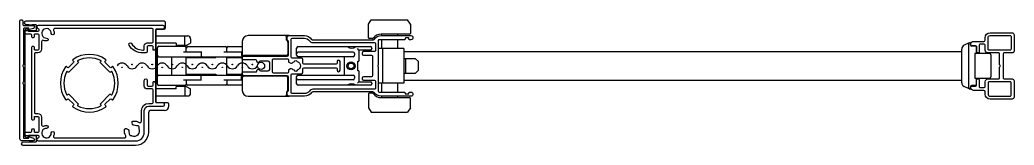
# Model space of a CAD drawing. Header units: inches. Extents: x 1985 to 11287, y 379 to 4336.
# Drawn here: x 7596.23 to 7609.75, y 3448.13 to 3449.85 of the extents above; entities that cross this region are included whole.
import ezdxf

# ---------------------------------------------------------------- set-up
doc = ezdxf.new("R2010")
doc.units = ezdxf.units.IN
doc.header["$MEASUREMENT"] = 0
doc.layers.get('0').update_dxf_attribs({"linetype": 'CONTINUOUS'})
doc.layers.add('screen 99', color=4, linetype='CONTINUOUS')

# ---------------------------------------------------------------- blocks, each defined once
blk = doc.blocks.new('_Screen01')
for centre in [(5.2, 0.5), (1.73, -0.5)]:
    blk.add_circle(centre, 0.1)
for centre, start, end in [((1.73, -1), 30, 150), ((5.2, 1), 210, 330)]:
    blk.add_arc(centre, 2, start, end)

msp = doc.modelspace()

# ---------------------------------------------------------------- linework, layer by layer
at = {"layer": 'screen 99'}
for p, q in [((7598.186968, 3449.826319), (7596.305082, 3449.826319)), ((7598.206653, 3449.739705), (7598.206653, 3449.806634)), ((7600.96741, 3449.786949), (7601.00678, 3449.846004)), ((7601.00678, 3449.846004), (7601.498905, 3449.846004)), ((7601.538275, 3449.786949), (7601.498905, 3449.846004)), ((7596.293271, 3449.676713), (7596.293271, 3448.283015)), ((7596.303366, 3449.787024), (7596.394223, 3449.779075)), ((7596.446814, 3449.696398), (7596.312956, 3449.696398)), ((7596.446814, 3449.779075), (7596.394223, 3449.779075)), ((7596.446814, 3449.779075), (7596.446814, 3449.696398)), ((7598.076732, 3449.72002), (7598.076732, 3448.712148)), ((7598.186968, 3449.72002), (7598.076732, 3449.72002)), ((7598.076732, 3448.723959), (7598.076732, 3449.708209)), ((7600.96741, 3449.60191), (7600.96741, 3449.786949)), ((7601.538275, 3449.786949), (7601.538275, 3449.660965)), ((7598.076732, 3449.625532), (7598.509802, 3449.625532)), ((7598.352322, 3449.527107), (7598.076732, 3449.527107)), ((7598.352322, 3449.527107), (7598.352322, 3449.495611)), ((7598.470432, 3449.495611), (7598.470432, 3449.625532)), ((7598.490117, 3449.495611), (7598.549172, 3449.527107)), ((7598.549172, 3449.586162), (7598.549172, 3449.527107)), ((7599.250878, 3449.550729), (7599.250878, 3448.881439)), ((7599.888672, 3449.629469), (7599.329618, 3449.629469)), ((7599.853239, 3449.569265), (7599.853239, 3449.609784)), ((7599.872924, 3449.542855), (7599.872924, 3449.377501)), ((7601.021548, 3449.590099), (7600.979221, 3449.590099)), ((7601.526464, 3449.649154), (7601.140638, 3449.649154)), ((7601.144575, 3449.649154), (7601.144575, 3449.629469)), ((7601.144575, 3449.574351), (7601.144575, 3449.452304)), ((7601.36111, 3449.649154), (7601.36111, 3449.629469)), ((7601.36111, 3449.574351), (7601.36111, 3449.452304)), ((7609.139947, 3449.529937), (7609.072737, 3449.498597)), ((7598.060375, 3449.432619), (7598.037362, 3449.432619)), ((7598.096417, 3448.968053), (7598.096417, 3449.464115)), ((7598.116102, 3449.4838), (7598.470432, 3449.4838)), ((7598.490117, 3449.495611), (7598.352322, 3449.495611)), ((7598.403503, 3449.4838), (7598.403503, 3449.495611)), ((7598.690904, 3449.40506), (7598.450747, 3449.40506)), ((7598.462558, 3449.495611), (7598.462558, 3449.4838)), ((7598.490117, 3449.40506), (7598.490117, 3449.464115)), ((7598.509802, 3449.479863), (7599.021612, 3449.479863)), ((7598.690904, 3449.412934), (7598.690904, 3449.361753)), ((7599.242084, 3449.40506), (7599.001927, 3449.40506)), ((7599.041297, 3449.40506), (7599.041297, 3449.460178)), ((7599.060982, 3449.479863), (7599.250878, 3449.479863)), ((7599.242084, 3449.412934), (7599.242084, 3449.361753)), ((7599.991034, 3449.361753), (7599.991034, 3449.460178)), ((7600.010719, 3449.479863), (7600.994969, 3449.479863)), ((7600.758749, 3449.40506), (7600.010719, 3449.40506)), ((7600.837489, 3449.432619), (7600.817523, 3449.452304)), ((7600.994969, 3449.432619), (7600.837489, 3449.432619)), ((7600.837489, 3449.432619), (7600.837489, 3449.283013)), ((7601.014654, 3449.460178), (7601.014654, 3449.452304)), ((7601.447724, 3449.452304), (7601.101268, 3449.452304)), ((7601.160323, 3449.452304), (7601.160323, 3448.979864)), ((7601.447724, 3449.452304), (7601.447724, 3448.979864)), ((7609.03864, 3448.987093), (7609.03864, 3449.445075)), ((7609.137065, 3448.920809), (7609.137065, 3449.511359)), ((7609.15675, 3449.503485), (7609.15675, 3449.519233)), ((7609.239427, 3449.4838), (7609.176435, 3449.4838)), ((7609.239427, 3449.4838), (7609.239427, 3449.385375)), ((7598.116102, 3449.342068), (7599.250878, 3449.342068)), ((7598.293267, 3449.0901), (7598.293267, 3449.342068)), ((7598.490117, 3449.0901), (7598.490117, 3449.342068)), ((7598.490117, 3449.330257), (7598.891691, 3449.330257)), ((7598.891691, 3449.342068), (7598.891691, 3449.330257)), ((7599.041297, 3449.0901), (7599.041297, 3449.342068)), ((7599.041297, 3449.330257), (7599.250878, 3449.330257)), ((7599.853239, 3449.357816), (7599.270563, 3449.357816)), ((7600.758749, 3449.342068), (7600.010719, 3449.342068)), ((7600.640639, 3449.0901), (7600.640639, 3449.342068)), ((7600.778434, 3449.385375), (7600.778434, 3449.361753)), ((7600.821741, 3449.283013), (7600.837489, 3449.283013)), ((7600.821741, 3449.149155), (7600.821741, 3449.283013)), ((7601.471346, 3449.314509), (7601.471346, 3449.117659)), ((7601.648511, 3449.275139), (7601.609141, 3449.314509)), ((7609.215805, 3449.385375), (7609.215805, 3449.046793)), ((7609.416592, 3449.385375), (7609.215805, 3449.385375)), ((7609.436277, 3449.36569), (7609.436277, 3449.066478)), ((7600.837489, 3449.149155), (7600.821741, 3449.149155)), ((7600.837489, 3449.149155), (7600.837489, 3448.999549)), ((7601.648511, 3449.157029), (7601.609141, 3449.117659)), ((7598.060375, 3448.999549), (7598.037362, 3448.999549)), ((7598.116102, 3449.0901), (7599.250878, 3449.0901)), ((7598.450747, 3449.027108), (7598.690904, 3449.027108)), ((7598.490117, 3449.101911), (7598.891691, 3449.101911)), ((7598.490117, 3449.027108), (7598.490117, 3448.968053)), ((7598.690904, 3449.019234), (7598.690904, 3449.070415)), ((7598.891691, 3449.101911), (7598.891691, 3449.0901)), ((7599.001927, 3449.027108), (7599.242084, 3449.027108)), ((7599.041297, 3449.101911), (7599.250878, 3449.101911)), ((7599.041297, 3449.027108), (7599.041297, 3448.97199)), ((7599.242084, 3449.019234), (7599.242084, 3449.070415)), ((7599.853239, 3449.074352), (7599.270563, 3449.074352)), ((7599.872924, 3448.889313), (7599.872924, 3449.054667)), ((7599.991034, 3448.97199), (7599.991034, 3449.070415)), ((7600.010719, 3449.0901), (7600.758749, 3449.0901)), ((7600.758749, 3449.027108), (7600.010719, 3449.027108)), ((7600.778434, 3449.070415), (7600.778434, 3449.046793)), ((7600.837489, 3448.999549), (7600.817523, 3448.979864)), ((7600.837489, 3448.999549), (7600.994969, 3448.999549)), ((7609.215805, 3449.046793), (7609.416592, 3449.046793)), ((7609.239427, 3448.948368), (7609.239427, 3449.046793)), ((7598.352322, 3448.905061), (7598.076732, 3448.905061)), ((7598.470432, 3448.948368), (7598.116102, 3448.948368)), ((7598.490117, 3448.936557), (7598.352322, 3448.936557)), ((7598.352322, 3448.905061), (7598.352322, 3448.936557)), ((7598.403503, 3448.936557), (7598.403503, 3448.948368)), ((7598.462558, 3448.948368), (7598.462558, 3448.936557)), ((7598.470432, 3448.936557), (7598.470432, 3448.806636)), ((7598.490117, 3448.936557), (7598.549172, 3448.905061)), ((7599.021612, 3448.952305), (7598.509802, 3448.952305)), ((7598.549172, 3448.846006), (7598.549172, 3448.905061)), ((7599.250878, 3448.952305), (7599.060982, 3448.952305)), ((7599.853239, 3448.862903), (7599.853239, 3448.822384)), ((7600.994969, 3448.952305), (7600.010719, 3448.952305)), ((7601.014654, 3448.979864), (7601.014654, 3448.97199)), ((7601.447724, 3448.979864), (7601.101268, 3448.979864)), ((7601.144575, 3448.979864), (7601.144575, 3448.857817)), ((7601.36111, 3448.979864), (7601.36111, 3448.857817)), ((7609.139947, 3448.90223), (7609.072737, 3448.933571)), ((7609.15675, 3448.928683), (7609.15675, 3448.912935)), ((7609.239427, 3448.948368), (7609.176435, 3448.948368)), ((7598.076732, 3448.806636), (7598.509802, 3448.806636)), ((7599.329618, 3448.802699), (7599.888672, 3448.802699)), ((7600.96741, 3448.830258), (7600.96741, 3448.645219)), ((7601.021548, 3448.842069), (7600.979221, 3448.842069)), ((7601.140638, 3448.783014), (7601.526464, 3448.783014)), ((7601.144575, 3448.802699), (7601.144575, 3448.783014)), ((7601.36111, 3448.802699), (7601.36111, 3448.783014)), ((7601.538275, 3448.645219), (7601.538275, 3448.771203)), ((7597.978307, 3448.310574), (7597.978307, 3448.586164)), ((7598.194842, 3448.605849), (7597.997992, 3448.605849)), ((7598.234212, 3448.712148), (7598.076732, 3448.712148)), ((7598.253897, 3448.664904), (7598.253897, 3448.692463)), ((7600.96741, 3448.645219), (7601.00678, 3448.586164)), ((7601.00678, 3448.586164), (7601.498905, 3448.586164)), ((7601.538275, 3448.645219), (7601.498905, 3448.586164)), ((7596.263996, 3448.172704), (7596.354853, 3448.180653)), ((7596.446814, 3448.26333), (7596.312956, 3448.26333)), ((7596.354853, 3448.180653), (7596.446814, 3448.180653)), ((7596.446814, 3448.26333), (7596.446814, 3448.180653)), ((7596.265712, 3448.133409), (7597.801142, 3448.133409))]:
    msp.add_line(p, q, dxfattribs=at)
for points in [[(7596.253901, 3448.192464, -0.414213562), (7596.226342, 3448.220023), (7596.226342, 3449.834193, -0.414213562), (7596.238153, 3449.846004), (7596.253901, 3449.846004, -0.414213562), (7596.265712, 3449.834193), (7596.265712, 3449.779075, 0.414213562), (7596.277523, 3449.767264), (7596.403507, 3449.767264, -0.855700792), (7596.40952, 3449.728835), (7596.358668, 3449.712522, -0.50834698), (7596.348389, 3449.72002), (7596.348389, 3449.723957, 0.414213562), (7596.340515, 3449.731831), (7596.285397, 3449.731831, 0.414213562), (7596.273586, 3449.72002), (7596.273586, 3449.233942, -0.131652498), (7596.272531, 3449.230005), (7596.266767, 3449.220021, 0.267949192), (7596.266767, 3449.212147), (7596.272531, 3449.202163, -0.131652498), (7596.273586, 3449.198226), (7596.273586, 3448.997722, -0.131652498), (7596.272531, 3448.993785), (7596.266767, 3448.983801, 0.267949192), (7596.266767, 3448.975927), (7596.272531, 3448.965943, -0.131652498), (7596.273586, 3448.962006), (7596.273586, 3448.239708, 0.414213562), (7596.285397, 3448.227897), (7596.340515, 3448.227897, 0.414213562), (7596.348389, 3448.235771), (7596.348389, 3448.239708, -0.50834698), (7596.358668, 3448.247205), (7596.40952, 3448.230893, -0.855700792), (7596.403507, 3448.192464)], [(7599.605208, 3449.149155, 0.414213562), (7599.624893, 3449.16884), (7599.624893, 3449.263328, 0.414213562), (7599.605208, 3449.283013), (7599.497332, 3449.283013, 0.323907171), (7599.486112, 3449.274893, -0.852497554), (7599.447728, 3449.281044), (7599.447728, 3449.28695, 0.414213562), (7599.435917, 3449.298761), (7599.262689, 3449.298761, -0.414213562), (7599.250878, 3449.310572), (7599.250878, 3449.322383, -0.414213562), (7599.278437, 3449.349942), (7599.861113, 3449.349942, 0.414213562), (7599.880798, 3449.369627), (7599.880798, 3449.551059, 0.365977382), (7599.870956, 3449.562705, -0.365977382), (7599.861113, 3449.574351), (7599.861113, 3449.60191, -0.414213562), (7599.888672, 3449.629469), (7600.097333, 3449.629469, -0.245392684), (7600.19426, 3449.57885, 0.245392684), (7600.210415, 3449.570414), (7601.027556, 3449.570414, 0.245392684), (7601.043711, 3449.57885, -0.245392684), (7601.140638, 3449.629469), (7601.546149, 3449.629469, -1), (7601.546149, 3449.574351), (7601.526464, 3449.574351, -0.414213562), (7601.51859, 3449.582225), (7601.51859, 3449.590099, 0.414213562), (7601.510716, 3449.597973), (7601.475283, 3449.597973, 0.414213562), (7601.467409, 3449.590099), (7601.467409, 3449.582225, -0.414213562), (7601.459535, 3449.574351), (7601.113079, 3449.574351, 0.414213562), (7601.101268, 3449.56254), (7601.101268, 3449.233942, -0.131652498), (7601.100213, 3449.230005), (7601.094449, 3449.220021, 0.267949192), (7601.094449, 3449.212147), (7601.100213, 3449.202163, -0.131652498), (7601.101268, 3449.198226), (7601.101268, 3448.869628, 0.414213562), (7601.113079, 3448.857817), (7601.459535, 3448.857817, -0.414213562), (7601.467409, 3448.849943), (7601.467409, 3448.842069, 0.414213562), (7601.475283, 3448.834195), (7601.510716, 3448.834195, 0.414213562), (7601.51859, 3448.842069), (7601.51859, 3448.849943, -0.414213562), (7601.526464, 3448.857817), (7601.546149, 3448.857817, -1), (7601.546149, 3448.802699), (7601.140638, 3448.802699, -0.245392684), (7601.043711, 3448.853317, 0.245392684), (7601.027556, 3448.861754), (7600.210415, 3448.861754, 0.245392684), (7600.19426, 3448.853317, -0.245392684), (7600.097333, 3448.802699), (7599.888672, 3448.802699, -0.414213562), (7599.861113, 3448.830258), (7599.861113, 3448.857817, -0.365977382), (7599.870956, 3448.869463, 0.365977382), (7599.880798, 3448.881108), (7599.880798, 3449.062541, 0.414213562), (7599.861113, 3449.082226), (7599.278437, 3449.082226, -0.414213562), (7599.250878, 3449.109785), (7599.250878, 3449.121596, -0.414213562), (7599.262689, 3449.133407), (7599.435917, 3449.133407, 0.414213562), (7599.447728, 3449.145218), (7599.447728, 3449.151123, -0.852497554), (7599.486112, 3449.157275, 0.323907171), (7599.497332, 3449.149155)], [(7599.916231, 3449.582225, -0.414213562), (7599.928042, 3449.594036), (7600.097333, 3449.594036, -0.245392684), (7600.165182, 3449.558603, 0.245392684), (7600.210415, 3449.534981), (7601.050087, 3449.534981, -0.414213562), (7601.061898, 3449.52317), (7601.061898, 3449.422776, -0.414213562), (7601.050087, 3449.410965), (7600.900481, 3449.410965, 0.414213562), (7600.880796, 3449.39128), (7600.880796, 3449.383406, 0.414213562), (7600.900481, 3449.363721), (7601.010717, 3449.363721, -0.414213562), (7601.022528, 3449.35191), (7601.022528, 3449.080257, -0.414213562), (7601.010717, 3449.068446), (7600.900481, 3449.068446, 0.414213562), (7600.880796, 3449.048761), (7600.880796, 3449.040887, 0.414213562), (7600.900481, 3449.021202), (7601.050087, 3449.021202, -0.414213562), (7601.061898, 3449.009391), (7601.061898, 3448.908998, -0.414213562), (7601.050087, 3448.897187), (7600.210415, 3448.897187, 0.245392684), (7600.165182, 3448.873565, -0.245392684), (7600.097333, 3448.838132), (7599.928042, 3448.838132, -0.414213562), (7599.916231, 3448.849943), (7599.916231, 3449.097974, -0.414213562), (7599.928042, 3449.109785), (7600.057963, 3449.109785, 0.414213562), (7600.077648, 3449.12947), (7600.077648, 3449.178682, -0.414213562), (7600.089459, 3449.190493), (7600.530403, 3449.190493, -0.414213562), (7600.542214, 3449.178682), (7600.542214, 3449.157029, 1), (7600.581584, 3449.157029), (7600.581584, 3449.275139, 1), (7600.542214, 3449.275139), (7600.542214, 3449.253485, -0.414213562), (7600.530403, 3449.241674), (7600.089459, 3449.241674, -0.414213562), (7600.077648, 3449.253485), (7600.077648, 3449.302698, 0.414213562), (7600.057963, 3449.322383), (7599.928042, 3449.322383, -0.414213562), (7599.916231, 3449.334194)], [(7609.424466, 3449.629469), (7609.700056, 3449.629469, -0.414213562), (7609.711867, 3449.617658), (7609.711867, 3449.44443, -0.414213562), (7609.700056, 3449.432619), (7609.408718, 3449.432619, -0.414213562), (7609.396907, 3449.44443), (7609.396907, 3449.60191, -0.414213562)], [(7596.949329, 3448.654651, 0.308651193), (7597.393115, 3448.654651, 0.470000501), (7597.39481, 3448.672759), (7597.386973, 3448.680597, -0.414213562), (7597.386973, 3448.6973), (7597.453786, 3448.764113, -0.414213562), (7597.470489, 3448.764113), (7597.478326, 3448.756276, 0.470000501), (7597.496434, 3448.757971, 0.308651193), (7597.496434, 3449.201757, 0.470000501), (7597.478326, 3449.203452), (7597.470489, 3449.195614, -0.414213562), (7597.453786, 3449.195614), (7597.386973, 3449.262427, -0.414213562), (7597.386973, 3449.279131), (7597.39481, 3449.286968, 0.470000501), (7597.393115, 3449.305076, 0.308651193), (7596.949329, 3449.305076, 0.470000501), (7596.947634, 3449.286968), (7596.955471, 3449.279131, -0.414213562), (7596.955471, 3449.262427), (7596.888658, 3449.195614, -0.414213562), (7596.871955, 3449.195614), (7596.864117, 3449.203452, 0.470000501), (7596.846009, 3449.201757, 0.308651193), (7596.846009, 3448.757971, 0.470000501), (7596.864117, 3448.756276), (7596.871955, 3448.764113, -0.414213562), (7596.888658, 3448.764113), (7596.955471, 3448.6973, -0.414213562), (7596.955471, 3448.680597), (7596.947634, 3448.672759, 0.470000501)], [(7597.326904, 3448.670356, 0.511162443), (7597.328933, 3448.682958), (7597.322943, 3448.688948, -0.414213562), (7597.322943, 3448.700084), (7597.451002, 3448.828142, -0.414213562), (7597.462137, 3448.828142), (7597.468127, 3448.822152, 0.511162443), (7597.480729, 3448.824182, 0.23733328), (7597.480729, 3449.135546, 0.511162443), (7597.468127, 3449.137575), (7597.462137, 3449.131585, -0.414213562), (7597.451002, 3449.131585), (7597.322943, 3449.259644, -0.414213562), (7597.322943, 3449.270779), (7597.328933, 3449.276769, 0.511162443), (7597.326904, 3449.289371, 0.23733328), (7597.01554, 3449.289371, 0.511162443), (7597.01351, 3449.276769), (7597.0195, 3449.270779, -0.414213562), (7597.0195, 3449.259644), (7596.891442, 3449.131585, -0.414213562), (7596.880306, 3449.131585), (7596.874316, 3449.137575, 0.511162443), (7596.861714, 3449.135546, 0.23733328), (7596.861714, 3448.824182, 0.511162443), (7596.874316, 3448.822152), (7596.880306, 3448.828142, -0.414213562), (7596.891442, 3448.828142), (7597.0195, 3448.700084, -0.414213562), (7597.0195, 3448.688948), (7597.01351, 3448.682958, 0.511162443), (7597.01554, 3448.670356, 0.23733328)], [(7599.960163, 3449.156044, -0.125502335), (7599.933738, 3449.172505, 0.345430296), (7599.909682, 3449.175934), (7599.886704, 3449.162668, 0.267949192), (7599.880798, 3449.152439), (7599.880798, 3449.12947, -0.414213562), (7599.868987, 3449.117659), (7599.676074, 3449.117659, -0.414213562), (7599.664263, 3449.12947), (7599.664263, 3449.302698, -0.414213562), (7599.676074, 3449.314509), (7599.868987, 3449.314509, -0.414213562), (7599.880798, 3449.302698), (7599.880798, 3449.279729, 0.267949192), (7599.886704, 3449.2695), (7599.910053, 3449.256019, 0.34688676), (7599.933512, 3449.259425, -0.126823654), (7599.960163, 3449.276123, -0.774596669), (7599.998283, 3449.276123, -0.731722677), (7599.998283, 3449.156044, -0.774596669)], [(7609.424466, 3448.802699), (7609.700056, 3448.802699, 0.414213562), (7609.711867, 3448.81451), (7609.711867, 3448.987738, 0.414213562), (7609.700056, 3448.999549), (7609.408718, 3448.999549, 0.414213562), (7609.396907, 3448.987738), (7609.396907, 3448.830258, 0.414213562)]]:
    msp.add_lwpolyline(points, format="xyb", close=True, dxfattribs=at)
for points in [[(7598.060375, 3449.432619), (7598.075677, 3449.459123, 0.131652498), (7598.076732, 3449.46306), (7598.076732, 3449.708209, -0.414213562), (7598.088543, 3449.72002), (7598.175157, 3449.72002, 0.414213562), (7598.194842, 3449.739705), (7598.194842, 3449.747579, 0.414213562), (7598.175157, 3449.767264), (7596.474373, 3449.767264, 0.939220534), (7596.471912, 3449.728048, -0.377964473), (7596.482247, 3449.71633), (7596.482247, 3449.700335, -0.414213562), (7596.470436, 3449.688524), (7596.348389, 3449.688524, -0.414213562), (7596.340515, 3449.696398), (7596.340515, 3449.712146, 0.414213562), (7596.332641, 3449.72002), (7596.324767, 3449.72002, 0.414213562), (7596.285397, 3449.68065), (7596.285397, 3449.664902, 0.414213562), (7596.297208, 3449.653091), (7596.372011, 3449.653091, -0.414213562), (7596.383822, 3449.64128), (7596.383822, 3449.617658, 0.414213562), (7596.395633, 3449.605847), (7596.411381, 3449.605847, 0.414213562), (7596.423192, 3449.617658), (7596.423192, 3449.64128, -0.414213562), (7596.435003, 3449.653091), (7596.470436, 3449.653091, -0.414213562), (7596.482247, 3449.64128), (7596.482247, 3449.44443, -0.414213562), (7596.470436, 3449.432619), (7596.435003, 3449.432619, -0.414213562), (7596.423192, 3449.44443), (7596.423192, 3449.468052, 0.414213562), (7596.411381, 3449.479863), (7596.395633, 3449.479863, 0.414213562), (7596.383822, 3449.468052), (7596.383822, 3448.491676, 0.414213562), (7596.395633, 3448.479865), (7596.411381, 3448.479865, 0.414213562), (7596.423192, 3448.491676), (7596.423192, 3448.515298, -0.414213562), (7596.435003, 3448.527109), (7596.470436, 3448.527109, -0.414213562), (7596.482247, 3448.515298), (7596.482247, 3448.318448, -0.414213562), (7596.470436, 3448.306637), (7596.435003, 3448.306637, -0.414213562), (7596.423192, 3448.318448), (7596.423192, 3448.34207, 0.414213562), (7596.411381, 3448.353881), (7596.395633, 3448.353881, 0.414213562), (7596.383822, 3448.34207), (7596.383822, 3448.318448, -0.414213562), (7596.372011, 3448.306637), (7596.297208, 3448.306637, 0.414213562), (7596.285397, 3448.294826), (7596.285397, 3448.279078, 0.414213562), (7596.324767, 3448.239708), (7596.332641, 3448.239708, 0.414213562), (7596.340515, 3448.247582), (7596.340515, 3448.26333, -0.414213562), (7596.348389, 3448.271204), (7596.470436, 3448.271204, -0.414213562), (7596.482247, 3448.259393), (7596.482247, 3448.243398, -0.377964473), (7596.471912, 3448.231679, 0.939220534), (7596.474373, 3448.192464), (7597.801142, 3448.192464, 0.414213562), (7597.919252, 3448.310574), (7597.919252, 3448.605849, -0.414213562), (7597.978307, 3448.664904), (7598.175157, 3448.664904, 0.414213562), (7598.194842, 3448.684589), (7598.194842, 3448.692463, 0.414213562), (7598.175157, 3448.712148), (7598.088543, 3448.712148, -0.414213562), (7598.076732, 3448.723959), (7598.076732, 3448.969108, 0.131652498), (7598.075677, 3448.973045), (7598.060375, 3448.999549)], [(7598.037362, 3449.432619), (7598.037362, 3449.479863, 0.414213562), (7598.025551, 3449.491674), (7597.970433, 3449.491674, 0.414213562), (7597.958622, 3449.479863), (7597.958622, 3449.412934, -0.414213562), (7597.938937, 3449.393249), (7597.899567, 3449.393249, -0.267949192), (7597.712042, 3449.501516, -1), (7597.746137, 3449.521201, 0.267949192), (7597.899567, 3449.432619), (7597.907441, 3449.432619, 0.414213562), (7597.919252, 3449.44443), (7597.919252, 3449.491674, -0.414213562), (7597.958622, 3449.531044), (7598.025551, 3449.531044, 0.414213562), (7598.037362, 3449.542855), (7598.037362, 3449.716083, 0.414213562), (7598.025551, 3449.727894), (7596.70321, 3449.727894, 0.533909272), (7596.685009, 3449.70071, -0.104861434), (7596.692838, 3449.658139, -1), (7596.653483, 3449.659205, 2.509845705), (7596.590306, 3449.596028, -1), (7596.591372, 3449.556673, -0.104861434), (7596.548801, 3449.564501, 0.533909272), (7596.521617, 3449.546301), (7596.521617, 3449.44443, -0.414213562), (7596.470436, 3449.393249), (7596.435003, 3449.393249, 0.414213562), (7596.423192, 3449.381438), (7596.423192, 3448.57829, 0.414213562), (7596.435003, 3448.566479), (7596.470436, 3448.566479, -0.414213562)], [(7609.337852, 3449.511359), (7609.286671, 3449.511359, 0.414213562), (7609.27486, 3449.499548), (7609.27486, 3449.401123, -0.414213562), (7609.266986, 3449.393249), (7609.247301, 3449.393249, -0.414213562), (7609.239427, 3449.401123), (7609.239427, 3449.479863, 0.414213562), (7609.227616, 3449.491674), (7609.172498, 3449.491674, -0.414213562), (7609.160687, 3449.503485), (7609.160687, 3449.511359, -0.414213562), (7609.200057, 3449.550729), (7609.337852, 3449.550729, 0.414213562), (7609.357537, 3449.570414), (7609.357537, 3449.60191, -0.414213562), (7609.424466, 3449.668839), (7609.723678, 3449.668839, -0.414213562), (7609.751237, 3449.64128), (7609.751237, 3449.420808, -0.414213562), (7609.723678, 3449.393249), (7609.613442, 3449.393249, 0.414213562), (7609.601631, 3449.381438), (7609.601631, 3449.05073, 0.414213562), (7609.613442, 3449.038919), (7609.723678, 3449.038919, -0.414213562), (7609.751237, 3449.01136), (7609.751237, 3448.790888, -0.414213562), (7609.723678, 3448.763329), (7609.424466, 3448.763329, -0.414213562), (7609.357537, 3448.830258), (7609.357537, 3448.861754, 0.414213562), (7609.337852, 3448.881439), (7609.200057, 3448.881439, -0.414213562), (7609.160687, 3448.920809), (7609.160687, 3448.928683, -0.414213562), (7609.172498, 3448.940494), (7609.227616, 3448.940494, 0.414213562), (7609.239427, 3448.952305), (7609.239427, 3449.031045, -0.414213562), (7609.247301, 3449.038919), (7609.266986, 3449.038919, -0.414213562), (7609.27486, 3449.031045), (7609.27486, 3448.93262, 0.414213562), (7609.286671, 3448.920809), (7609.345726, 3448.920809, 0.414213562), (7609.357537, 3448.93262), (7609.357537, 3448.999549, -0.414213562), (7609.396907, 3449.038919), (7609.542576, 3449.038919, 0.414213562), (7609.554387, 3449.05073), (7609.554387, 3449.198226, -0.131652498), (7609.555442, 3449.202163), (7609.561206, 3449.212147, 0.267949192), (7609.561206, 3449.220021), (7609.555442, 3449.230005, -0.131652498), (7609.554387, 3449.233942), (7609.554387, 3449.381438, 0.414213562), (7609.542576, 3449.393249), (7609.396907, 3449.393249, -0.414213562), (7609.357537, 3449.432619), (7609.357537, 3449.499548, 0.414213562), (7609.345726, 3449.511359), (7609.286671, 3449.511359)], [(7596.470436, 3448.566479, -0.414213562), (7596.521617, 3448.515298), (7596.521617, 3448.413427, 0.533909272), (7596.548801, 3448.395226, -0.104861434), (7596.591372, 3448.403055, -1), (7596.590306, 3448.363699, 2.509845705), (7596.653483, 3448.300522, -1), (7596.692838, 3448.301589, -0.104861434), (7596.685009, 3448.259018, 0.533909272), (7596.70321, 3448.231834), (7597.649641, 3448.231834, 0.582317023), (7597.66654, 3448.261614, -0.158043159), (7597.648123, 3448.342092, -0.465926262), (7597.672826, 3448.359366), (7597.692191, 3448.354177, -0.353997292), (7597.706755, 3448.334141, 0.121062731), (7597.713463, 3448.299077, -0.159587181), (7597.71485, 3448.286902, 0.538815906), (7597.7381, 3448.263652, -0.159587181), (7597.750275, 3448.262265, 0.695482376), (7597.849451, 3448.36144, -0.159587181), (7597.848063, 3448.373615, 0.538815906), (7597.824813, 3448.396865, -0.159587181), (7597.812638, 3448.398253, 0.121062731), (7597.777574, 3448.404961, -0.353997292), (7597.757538, 3448.419525), (7597.752349, 3448.43889, -0.465926262), (7597.769623, 3448.463593, -0.158043159), (7597.850102, 3448.445175, 0.582317023), (7597.879882, 3448.462075), (7597.879882, 3448.605849, -0.414213562), (7597.978307, 3448.704274), (7598.025551, 3448.704274, 0.414213562), (7598.037362, 3448.716085), (7598.037362, 3448.889313, 0.414213562), (7598.025551, 3448.901124), (7597.958622, 3448.901124, -0.414213562), (7597.919252, 3448.940494), (7597.919252, 3449.019234, -1), (7597.958622, 3449.019234), (7597.958622, 3448.952305, 0.414213562), (7597.970433, 3448.940494), (7598.025551, 3448.940494, 0.414213562), (7598.037362, 3448.952305), (7598.037362, 3448.999549, 0.414213562)]]:
    msp.add_lwpolyline(points, format="xyb", dxfattribs=at)
for points in [[(7601.447724, 3449.412934), (7609.03864, 3449.412934)], [(7601.609141, 3449.314509), (7601.447724, 3449.314509)], [(7601.648511, 3449.157029), (7601.648511, 3449.275139)], [(7601.447724, 3449.117659), (7601.609141, 3449.117659)], [(7609.03864, 3449.019234), (7601.447724, 3449.019234)]]:
    msp.add_lwpolyline(points, dxfattribs=at)
for centre, radius in [((7599.506783, 3449.216084), 0.049213), ((7600.73119, 3449.216084), 0.055118), ((7600.73119, 3449.216084), 0.03937)]:
    msp.add_circle(centre, radius, dxfattribs=at)
for centre, radius, start, end in [((7596.305082, 3449.806634), 0.019685, 90, 265), ((7598.186968, 3449.806634), 0.019685, 0, 90), ((7596.312956, 3449.676713), 0.019685, 90, 180), ((7598.186968, 3449.739705), 0.019685, 270, 0), ((7601.526464, 3449.660965), 0.011811, 270, 0), ((7598.509802, 3449.586162), 0.03937, 0, 90), ((7599.329618, 3449.550729), 0.07874, 90, 180), ((7599.833554, 3449.609784), 0.019685, 0, 90), ((7599.845365, 3449.542855), 0.027559, 0, 73.3984505), ((7600.979221, 3449.60191), 0.011811, 180, 270), ((7601.021548, 3449.60191), 0.011811, 270, 322.7522191), ((7601.140638, 3449.511359), 0.137795, 90, 142.7522191), ((7609.144939, 3449.519233), 0.011811, 0, 115), ((7598.116102, 3449.464115), 0.019685, 90, 180), ((7598.470432, 3449.464115), 0.019685, 0, 90), ((7598.509802, 3449.460178), 0.019685, 90, 180), ((7599.021612, 3449.460178), 0.019685, 0, 90), ((7599.060982, 3449.460178), 0.019685, 90, 180), ((7600.010719, 3449.460178), 0.019685, 90, 180), ((7600.010719, 3449.385375), 0.019685, 90, 180), ((7600.739064, 3449.558603), 0.098425, 233.1301024, 306.8698976), ((7600.758749, 3449.385375), 0.019685, 0, 90), ((7600.994969, 3449.460178), 0.019685, 0, 90), ((7600.994969, 3449.452304), 0.019685, 270, 0), ((7609.097695, 3449.445075), 0.059055, 115, 180), ((7609.176435, 3449.503485), 0.019685, 180, 270), ((7598.116102, 3449.361753), 0.019685, 180, 270), ((7599.270563, 3449.377501), 0.019685, 180, 270), ((7599.853239, 3449.377501), 0.019685, 270, 0), ((7600.010719, 3449.361753), 0.019685, 180, 270), ((7600.758749, 3449.361753), 0.019685, 270, 0), ((7609.416592, 3449.36569), 0.019685, 0, 90), ((7598.116102, 3449.070415), 0.019685, 90, 180), ((7599.270563, 3449.054667), 0.019685, 90, 180), ((7599.853239, 3449.054667), 0.019685, 0, 90), ((7600.010719, 3449.070415), 0.019685, 90, 180), ((7600.010719, 3449.046793), 0.019685, 180, 270), ((7600.758749, 3449.070415), 0.019685, 0, 90), ((7600.758749, 3449.046793), 0.019685, 270, 0), ((7600.994969, 3448.979864), 0.019685, 0, 90), ((7609.097695, 3448.987093), 0.059055, 180, 245), ((7609.416592, 3449.066478), 0.019685, 270, 0), ((7598.116102, 3448.968053), 0.019685, 180, 270), ((7598.470432, 3448.968053), 0.019685, 270, 0), ((7598.509802, 3448.97199), 0.019685, 180, 270), ((7599.021612, 3448.97199), 0.019685, 270, 0), ((7599.060982, 3448.97199), 0.019685, 180, 270), ((7599.329618, 3448.881439), 0.07874, 180, 270), ((7599.845365, 3448.889313), 0.027559, 286.6015495, 0), ((7600.010719, 3448.97199), 0.019685, 180, 270), ((7600.739064, 3448.873565), 0.098425, 53.1301024, 126.8698976), ((7600.994969, 3448.97199), 0.019685, 270, 0), ((7609.144939, 3448.912935), 0.011811, 245, 0), ((7609.176435, 3448.928683), 0.019685, 90, 180), ((7598.509802, 3448.846006), 0.03937, 270, 0), ((7599.833554, 3448.822384), 0.019685, 270, 360), ((7600.979221, 3448.830258), 0.011811, 90, 180), ((7601.021548, 3448.830258), 0.011811, 37.2477809, 90), ((7601.140638, 3448.920809), 0.137795, 217.2477809, 270), ((7601.526464, 3448.771203), 0.011811, 0, 90), ((7597.997992, 3448.586164), 0.019685, 90, 180), ((7598.194842, 3448.664904), 0.059055, 270, 0), ((7598.234212, 3448.692463), 0.019685, 0, 90), ((7597.801142, 3448.310574), 0.177165, 270, 0), ((7596.265712, 3448.153094), 0.019685, 95, 270), ((7596.312956, 3448.283015), 0.019685, 180, 270)]:
    msp.add_arc(centre, radius, start, end, dxfattribs=at)
for centre, major_axis, ratio, start_param, end_param in [((7609.130863, 3449.511359), (0, 0.014342), 0.432412463, -1.570796327, 0), ((7598.70771, 3449.361753), (0, -0.019685), 0.853763131, 4.71238898, 6.283185307), ((7599.25889, 3449.361753), (0, -0.019685), 0.853763131, 4.71238898, 6.283185307)]:
    msp.add_ellipse(centre, major_axis=major_axis, ratio=ratio, start_param=start_param, end_param=end_param, dxfattribs=at)
at = {"layer": 'screen 99', "extrusion": (0, 0, -1)}
for centre, major_axis, ratio, start_param, end_param in [((7598.70771, 3449.070415), (0, 0.019685), 0.853763131, 4.71238898, 6.283185307), ((7599.25889, 3449.070415), (0, 0.019685), 0.853763131, 4.71238898, 6.283185307), ((7609.130863, 3448.920809), (0, 0.014342), 0.432412463, 1.570796327, 3.141592654)]:
    msp.add_ellipse(centre, major_axis=major_axis, ratio=ratio, start_param=start_param, end_param=end_param, dxfattribs=at)

# ---------------------------------------------------------------- block references
at = {"layer": 'screen 99', "xscale": 0.0393699999999626, "yscale": 0.0393699999999626, "zscale": 0.0393699999999626}
for p in [(7597.548227, 3449.216084), (7597.82099, 3449.216084), (7598.093754, 3449.216084), (7598.366517, 3449.216084), (7598.639281, 3449.216084), (7598.912044, 3449.216084), (7599.184807, 3449.216084)]:
    msp.add_blockref('_Screen01', p, dxfattribs=at)

doc.saveas('drawing.dxf')
